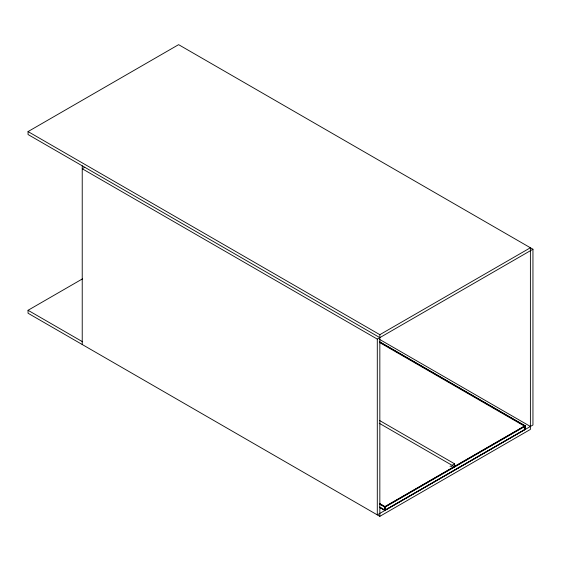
<?xml version="1.0" encoding="UTF-8"?>
<svg xmlns="http://www.w3.org/2000/svg" width="561" height="561" viewBox="0 0 561 561"><rect width="100%" height="100%" fill="white"/><g stroke="black" fill="none" stroke-linecap="round" stroke-linejoin="round"><path stroke-width="0.84" d="M379.839 337.631L28.05 134.528L28.05 131.583L178.608 44.656L532.95 249.238L532.95 425L377.294 514.872L377.294 339.103L82.229 168.749L84.781 167.283M28.05 131.583L379.839 334.686L530.397 247.766L530.397 429.417L379.839 516.344L28.05 313.234L28.05 310.289L82.523 278.845M377.294 339.103L532.95 249.238M454.613 466.037L454.613 463.828L452.061 465.3L379.208 423.239M379.636 503.708L384.944 506.772L525.173 425.813L525.173 429.488M524.921 429.34L524.921 426.402L384.944 507.214L379.643 504.157M379.453 339.328L530.397 426.472M379.65 341.796L525.173 425.813M379.524 341.866L525.047 425.883M379.524 342.455L524.921 426.402M379.481 420.448L454.613 463.828M379.762 503.638L385.07 506.702L385.07 510.23L379.643 507.095M379.636 507.242L384.944 510.307L525.173 429.34L384.811 510.23L384.811 506.702L525.047 425.736L525.047 429.417M379.636 507.389L384.944 510.454L384.944 506.772M28.05 310.289L82.635 341.81M379.839 334.686L379.839 516.344M82.229 165.811L82.229 344.517M450.041 466.38A2.251 1.304 60 0 1 452.804 467.972M452.285 465.342A2.251 1.304 60 0 1 454.08 467.236"/></g></svg>
